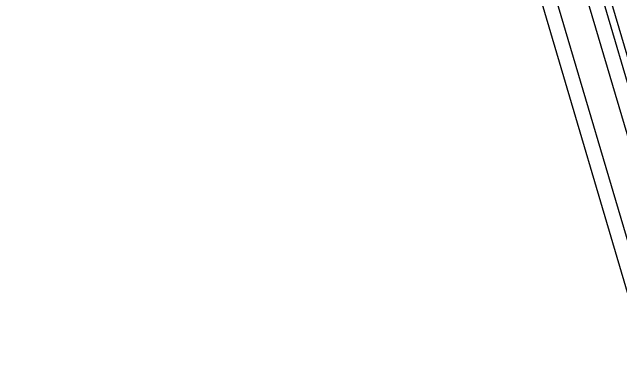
# Model space of a CAD drawing. Header units: millimetres. Extents: x 62878 to 70819, y -67946 to -61850.
# Drawn here: x 63478.72 to 63503.34, y -65007 to -64992.42 of the extents above; entities that cross this region are included whole.
import ezdxf

# ---------------------------------------------------------------- set-up
doc = ezdxf.new("R2010")
doc.units = ezdxf.units.MM
doc.layers.add('DOGRAMA', color=171, linetype='Continuous', lineweight=0)

msp = doc.modelspace()

# ---------------------------------------------------------------- linework, layer by layer
at = {"layer": 'DOGRAMA', "lineweight": -2}
for p, q in [((63479.269, -64919.126), (63505.154, -65006.923)), ((63478.722, -64919.391), (63504.55, -65006.997)), ((63481.697, -64920.996), (63506.179, -65004.035)), ((63481.122, -64921.165), (63505.604, -65004.205)), ((63482.344, -64922.129), (63506.156, -65002.895))]:
    msp.add_line(p, q, dxfattribs=at)

doc.saveas('drawing.dxf')
